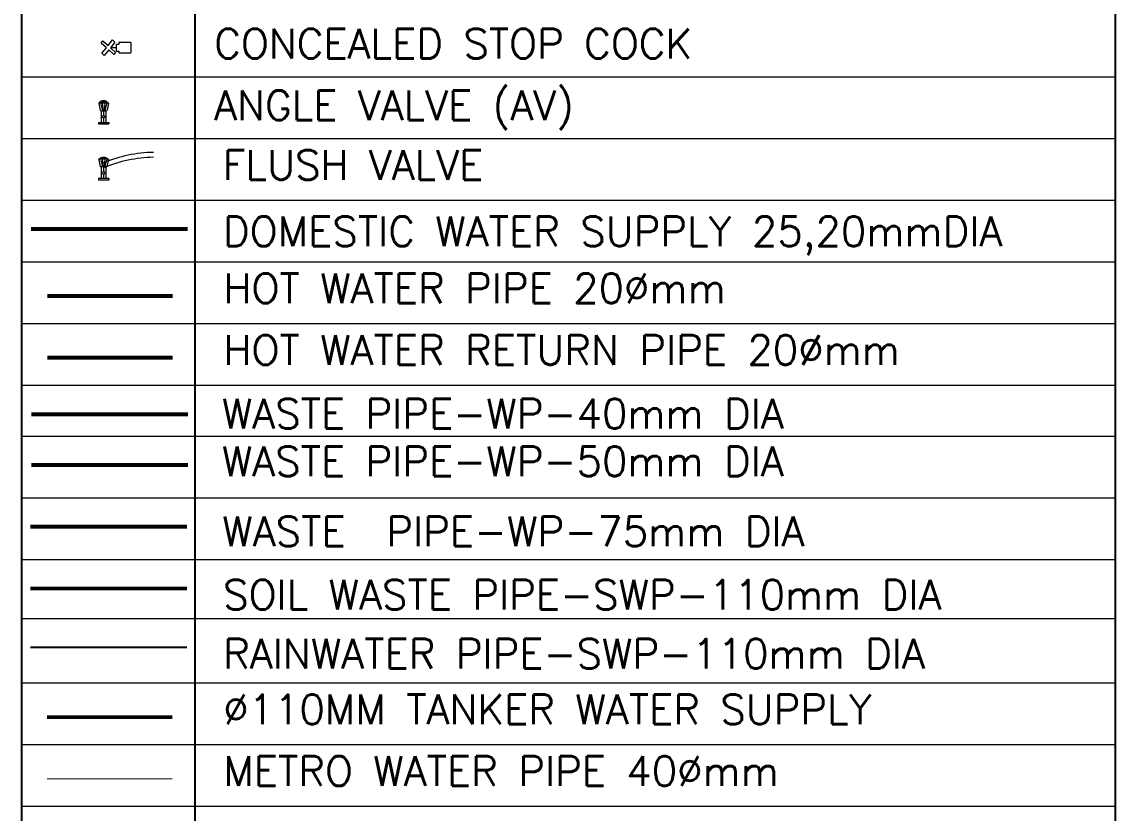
# Model space of a CAD drawing. Header units: metres. Extents: x 42 to 199, y -121 to 268.
# Drawn here: x 162.54 to 169.45, y -69.81 to -64.81 of the extents above; entities that cross this region are included whole.
import ezdxf

# ---------------------------------------------------------------- set-up
doc = ezdxf.new("R2010")
doc.units = ezdxf.units.M
doc.header["$LTSCALE"] = 0.3
for name, pattern in [('ACAD_ISO04W100', [30, 24, -3, 0, -3]), ('CONTINOUS', [0]), ('DASHED', [0.75, 0.5, -0.25])]:
    doc.linetypes.add(name, pattern=pattern)
for name, color, linetype, lineweight in [('AGI-EX  RAIN WATER', 4, 'Continuous', 0), ('AGI-HOT WATER PIPE', 1, 'Continuous', 0), ('AGI-PHE-BV', 4, 'Continuous', 0), ('AGI-PHE-EQT', 5, 'Continuous', 0), ('AGI-PHE-SWP', 6, 'Continuous', 0), ('AGI-PHE-TEXT', 7, 'Continuous', 0), ('AGI-PHE-WP', 5, 'ACAD_ISO04W100', 0), ('AGI-PL-PLUMBING EQUPMENT', 4, 'Continuous', 0), ('AURA_BEAM', 4, 'Continuous', 25), ('NEW', 7, 'Continuous', 0), ('PH304.3', 7, 'Continuous', 0), ('PHE - DWS', 3, 'DASHED', 0), ('PHE-TANKER WATER PIPE', 30, 'Continuous', 0)]:
    doc.layers.add(name, color=color, linetype=linetype, lineweight=lineweight)
doc.layers.add('AGI-METRO WATER', color=7, linetype='Continuous', lineweight=0, true_color=0x642165)
doc.styles.add('2014 02 04 FLOOR PLANS$0$xref-sections 24$0$SITE-HARLEYab$0$LEROY', font='SIMPLEX.SHX')
doc.styles.add('Arial Narrow', font='ARIALN.TTF')
doc.styles.add('Grid_Building Podium B$0$2014 02 04 FLOOR PLANS$0$X-Proposed$1$SITE-HARLEYab$0$LEROY', font='SIMPLEX.SHX')

# ---------------------------------------------------------------- blocks, each defined once
blk = doc.blocks.new('BV')
at = {"layer": 'AGI-PHE-BV'}
for p, q in [((4734.47659712637, -2917.555045034763), (4734.47659712637, -2919.079588978308)), ((4734.47659712637, -2917.555045034763), (4735.776054430555, -2917.555045034763)), ((4735.776054430555, -2919.079588978308), (4735.776054430555, -2917.555045034763)), ((4734.143713980284, -2919.885625637075), (4734.410573048298, -2919.592938769575)), ((4734.410573048298, -2919.592938769575), (4735.126325778462, -2920.176425280936)), ((4734.47659712637, -2919.079588978308), (4734.700856945591, -2919.079588978308)), ((4734.700856945591, -2919.079588978308), (4734.700856945591, -2919.418374224276)), ((4734.700856945591, -2919.418374224276), (4735.551794611333, -2919.418374224276)), ((4735.126325778462, -2919.418374224276), (4735.126325778462, -2920.176425280936)), ((4735.126325778462, -2920.176425280936), (4735.725002609919, -2919.519805861188)), ((4735.551794611333, -2919.418374224276), (4735.551794611333, -2919.079588978308)), ((4735.551794611333, -2919.079588978308), (4735.776054430555, -2919.079588978308)), ((4735.725002609919, -2919.519805861188), (4735.991861677782, -2919.737351194588)), ((4734.859466710599, -2920.469112148133), (4734.143713980284, -2919.885625637075)), ((4734.260789879142, -2921.125731567881), (4734.859466710599, -2920.469112148133)), ((4735.126325778462, -2920.686657481534), (4734.527648946967, -2921.343276901735)), ((4735.842078508627, -2921.270143993046), (4735.126325778462, -2920.686657481534)), ((4735.991861677782, -2919.737351194588), (4735.393184846287, -2920.393970614488)), ((4735.393184846287, -2920.393970614488), (4736.108937576603, -2920.977457125546)), ((4736.108937576603, -2920.977457125546), (4735.842078508627, -2921.270143993046)), ((4734.527648946967, -2921.343276901735), (4734.260789879142, -2921.125731567881))]:
    blk.add_line(p, q, dxfattribs=at)
blk = doc.blocks.new('JRKGRG')
at = {"layer": 'AGI-PL-PLUMBING EQUPMENT', "color": 4, "linetype": 'Continuous', "lineweight": 0}
for p, q in [((2755326.877388259, -167826.2540764075, -5.55417705949481e-05), (2755326.125295236, -167826.2540764075, -0.0007365651531198213)), ((2755326.877388259, -167836.0540764079, -5.554177063079831e-05), (2755326.125295236, -167836.0540764079, -0.0007365651531542046))]:
    blk.add_line(p, q, dxfattribs=at)
at = {"layer": 'AGI-PL-PLUMBING EQUPMENT', "color": 4, "linetype": 'Continuous', "lineweight": 0, "ltscale": 0.3}
blk.add_line((2755326.877388259, -167831.1540764079, -5.554177062138695e-05), (2755326.125295236, -167831.1540764079, -5.554177062138695e-05), dxfattribs=at)
at = {"layer": 'AGI-PL-PLUMBING EQUPMENT', "color": 4, "linetype": 'Continuous', "lineweight": 0, "ltscale": 50}
for p, q in [((2755326.877388259, -167815.3750904262, -5.554177062138695e-05), (2755326.877388259, -167846.9330623896, -5.554177062138695e-05)), ((2755330.955130888, -167815.3750904262, -5.554177062138695e-05), (2755326.877388259, -167815.3750904262, -5.554177062138695e-05)), ((2755330.955130888, -167815.3750904262, -5.554177062138695e-05), (2755330.955130888, -167846.9330623896, -5.554177062138695e-05)), ((2755343.412295702, -167824.1294364114, -5.554180296159636e-05), (2755330.955130888, -167824.1294364114, -5.554179956801205e-05)), ((2755344.865880029, -167831.1540764076, -5.554177467433261e-05), (2755330.955130888, -167831.1540764076, -5.554177062138695e-05)), ((2755366.126629169, -167838.1787164102, -5.554180981529729e-05), (2755330.955130888, -167838.1787164102, -5.554179956801205e-05)), ((2755366.126629169, -167824.1294364114, -5.554180981529729e-05), (2755343.412295702, -167824.1294364114, -5.554180296159636e-05)), ((2755366.126629169, -167831.1540764076, -5.55417808687266e-05), (2755352.215880029, -167831.1540764076, -5.554177681578095e-05)), ((2755366.126629169, -167822.7872859237, -5.554177322115291e-05), (2755366.126629169, -167839.5208668913, -5.554177322115291e-05)), ((2755388.038582637, -167816.6617645852, -5.554177322115291e-05), (2755367.602706502, -167820.9677751011, -5.554177322115291e-05)), ((2755388.038582637, -167845.6463882232, -5.554177322115291e-05), (2755367.602706502, -167841.3403777141, -5.554177322115291e-05)), ((2755390.281432355, -167818.4812754079, -5.554177322115291e-05), (2755390.281432355, -167843.8268774004, -5.554177322115291e-05)), ((2755330.955130888, -167846.9330623896, -5.554177062138695e-05), (2755326.877388259, -167846.9330623896, -5.554177062138695e-05))]:
    blk.add_line(p, q, dxfattribs=at)
at = {"layer": 'AGI-PL-PLUMBING EQUPMENT', "color": 4, "linetype": 'Continuous', "lineweight": 0, "ltscale": 50, "elevation": -5.554177062141415e-05}
for points in [[(2755390.28143425, -167821.317757326), (2755366.126629398, -167827.5543960959)], [(2755390.281432355, -167827.0561950711), (2755366.126629496, -167829.4288800618)], [(2755390.281432355, -167835.2954935728), (2755366.126629496, -167832.5120392055)], [(2755390.281432355, -167840.9903972873), (2755366.126629169, -167834.3865234953)]]:
    blk.add_lwpolyline(points, dxfattribs=at)
for points in [[(2755390.281432251, -167840.9903974169, 0.3727064056128331), (2755390.28143425, -167821.317757326)], [(2755390.281431939, -167835.2954947217, 0.1765557106769513), (2755390.281430785, -167827.0126545367)]]:
    blk.add_lwpolyline(points, format="xyb", dxfattribs=at)
at = {"layer": 'AGI-PL-PLUMBING EQUPMENT', "color": 4, "linetype": 'Continuous', "lineweight": 0, "ltscale": 50}
blk.add_circle((2755348.540880029, -167831.1540764076, -5.554177574505676e-05), 3.675, dxfattribs=at)
for centre, radius, start, end in [((2755367.986092692, -167822.7872859237, -5.554177322115291e-05), 1.859463529519999, 101.8986469311019, 180), ((2755367.986092692, -167839.5208668913, -5.554177322115291e-05), 1.859463529519999, 180, 258.1013530688981), ((2755388.421968833, -167818.4812754079, -5.554177322115291e-05), 1.859463529519999, 0, 101.8986469311019), ((2755388.421968833, -167843.8268774004, -5.554177322115291e-05), 1.859463529519999, 258.1013530688981, 0), ((2755378.918660755, -167831.1540762191, -5.554177062138695e-05), 17.02094020785788, 311.8802383992125, 48.11975479222939)]:
    blk.add_arc(centre, radius, start, end, dxfattribs=at)
blk = doc.blocks.new('zw$BB52')
at = {"layer": 'PH304.3', "color": 30, "ltscale": 5}
for centre, radius, start, end in [((336.852304022701, 159.9721361321863), 420.2034031754382, 181.3598532382493, 202.3771523058003), ((340.5038529442973, 157.7998356642202), 408.8890501842351, 181.0930221104351, 202.7010754619194)]:
    blk.add_arc(centre, radius, start, end, dxfattribs=at)
at = {"layer": 'NEW', "color": 32, "true_color": 0xcd6928, "xscale": -1}
blk.add_blockref('JRKGRG', (2755326.879687679, 167831.1540764072, 5.554176820570341e-05), dxfattribs=at)

msp = doc.modelspace()

# ---------------------------------------------------------------- linework, layer by layer
at = {"layer": 'AGI-EX  RAIN WATER', "color": 0, "linetype": 'ByBlock', "elevation": -0.05000000000000002}
for points in [[(162.5433117235777, -65.15599217975043), (169.4529959618171, -65.15599217975043)], [(162.5433117235777, -65.54576000090975), (169.4529959618171, -65.54576000090975)], [(162.5433117235777, -65.93552782206908), (169.4529959618171, -65.93552782206908)], [(162.5433117235777, -66.32529564323423), (169.4529959618171, -66.32529564323423)], [(162.5433117235777, -66.71506346439065), (169.4529959618171, -66.71506346439065)], [(162.5433117235777, -67.10483128554708), (169.4529959618171, -67.10483128554708)], [(162.5433117235777, -67.42784864226061), (169.4529959618171, -67.42784864226061)], [(162.5433117235777, -67.81761646342285), (169.4529959618171, -67.81761646342285)], [(162.5433117235777, -68.20738428457928), (169.4529959618171, -68.20738428457928)], [(162.5433117235777, -68.58020910196002), (169.4529959618171, -68.58020910196002)], [(162.5433117235777, -68.98691992690375), (169.4529959618171, -68.98691992690375)], [(162.5433117235777, -69.37668774806018), (169.4529959618171, -69.37668774806018)], [(162.5433117235777, -69.7664555692195), (169.4529959618171, -69.7664555692195)]]:
    msp.add_lwpolyline(points, dxfattribs=at)
at = {"layer": 'AGI-EX  RAIN WATER', "linetype": 'Continuous', "lineweight": 9, "const_width": 0.0125, "elevation": -0.05000000000000002}
msp.add_lwpolyline([(163.5867851332411, -68.76341796241114), (162.5961107111477, -68.76340723897384)], dxfattribs=at)
at = {"layer": 'AGI-HOT WATER PIPE', "linetype": 'CONTINOUS', "const_width": 0.025, "elevation": -0.05000000000000002}
for points in [[(162.7035423336782, -66.54216150070653), (163.4968079595826, -66.54216150070653)], [(162.7035423336782, -66.93210590727494), (163.4968079595826, -66.93210590727494)]]:
    msp.add_lwpolyline(points, dxfattribs=at)
at = {"layer": 'AGI-HOT WATER PIPE', "color": 51, "linetype": 'CONTINOUS', "true_color": 0xf7f281, "const_width": 0.025, "elevation": -0.05000000000000002}
for points in [[(163.5931917410576, -67.29048824023569), (162.6025173189641, -67.29047751679839)], [(163.5931917410576, -67.61105750270882), (162.6025173189641, -67.61104677927152)]]:
    msp.add_lwpolyline(points, dxfattribs=at)
at = {"layer": 'AGI-METRO WATER', "color": 219, "true_color": 0x642165, "const_width": 0.005000000000000001, "elevation": -0.05000000000000002}
msp.add_lwpolyline([(162.7018909486068, -69.59355360553538), (163.4951565745111, -69.59355360553538)], dxfattribs=at)
at = {"layer": 'AGI-PHE-SWP', "linetype": 'CONTINOUS', "const_width": 0.025, "elevation": -0.05000000000000002}
msp.add_lwpolyline([(163.5867851332411, -68.3905931450304), (162.5961107111477, -68.3905824215931)], dxfattribs=at)
at = {"layer": 'AGI-PHE-WP', "linetype": 'CONTINOUS', "const_width": 0.025, "elevation": -0.05000000000000002}
msp.add_lwpolyline([(163.5879993566544, -68.00082532387107), (162.597324934561, -68.00081460043377)], dxfattribs=at)
at = {"layer": 'AURA_BEAM', "color": 1, "linetype": 'CONTINOUS', "elevation": -0.05000000000000002}
msp.add_lwpolyline([(162.5433117235777, -59.91602676977577), (169.4529959618171, -59.91602676977577), (169.4529959618171, -79.98193171577525), (162.5433117235777, -79.98193171577525)], close=True, dxfattribs=at)
msp.add_lwpolyline([(163.6369816197314, -60.69690403692887), (163.6369816197314, -79.98193171577525)], dxfattribs=at)
at = {"layer": 'PHE - DWS', "linetype": 'CONTINOUS', "const_width": 0.025, "elevation": -0.05000000000000002}
msp.add_lwpolyline([(163.5912696936109, -66.1187366825173), (162.6005952715174, -66.11872595908)], dxfattribs=at)
at = {"layer": 'PHE-TANKER WATER PIPE', "color": 30, "linetype": 'ByBlock', "const_width": 0.025, "elevation": -0.05000000000000002}
msp.add_lwpolyline([(162.7013090872496, -69.20378578437605), (163.4945747131539, -69.20378578437605)], dxfattribs=at)

# ---------------------------------------------------------------- block references
at = {"layer": 'AGI-PHE-BV', "xscale": 0.04946146391406821, "yscale": 0.04946146391406821, "zscale": 0.04946146391406821, "rotation": 270}
msp.add_blockref('BV', (307.5389507638348, 169.2334857719649, -0.04999999999999818), dxfattribs=at)
at = {"layer": 'AGI-PHE-EQT', "color": 241, "linetype": 'CONTINOUS', "lineweight": 50, "true_color": 0xf7abae}
for name, p, xscale, yscale, zscale, rotation in [('JRKGRG', (-189.6525393575373, -5856.024964766038, -0.0499998832738864), 0.002101591422326023, 0.002101591422326023, 0.002101591422326023, 90), ('zw$BB52', (163.0599597765947, -65.80912186121796, -0.04999999999999005), 0.002101591422270864, 0.002101591422270864, 0.002101591422270864, 270.0001714415055)]:
    msp.add_blockref(name, p, dxfattribs=dict(at, xscale=xscale, yscale=yscale, zscale=zscale, rotation=rotation))

# ---------------------------------------------------------------- texts
at = {"layer": 'AGI-PHE-TEXT', "color": 0, "char_height": 0.1874999998936271, "attachment_point": 1}
for s, insert, width, style in [('{\\Fromans|c0;CONCEALED STOP COCK}', (163.7588435274257, -64.8529875309986, -0.05000000000000002), 4.303319007654646, 'Arial Narrow'), ('{\\Fromans|c0;ANGLE VALVE (AV)}', (163.7588287192862, -65.24275535215503, -0.05000000000000002), 4.303319007654646, 'Arial Narrow'), ('FLUSH VALVE', (163.812301310303, -65.61956211908483, -0.05000000000000002), 4.303319007654646, '2014 02 04 FLOOR PLANS$0$xref-sections 24$0$SITE-HARLEYab$0$LEROY'), ('DOMESTIC WATER SUPPLY 25,20mmDIA', (163.8143920000758, -66.03928697744789, -0.05000000000000002), 10.32872988541546, '2014 02 04 FLOOR PLANS$0$xref-sections 24$0$SITE-HARLEYab$0$LEROY'), ('HOT WATER PIPE 20%%Cmm', (163.8179347995144, -66.39909776140931, -0.05000000000000002), 4.303319007654646, '2014 02 04 FLOOR PLANS$0$xref-sections 24$0$SITE-HARLEYab$0$LEROY'), ('HOT WATER RETURN PIPE 20%%Cmm', (163.8179347995144, -66.78904216797773, -0.05000000000000002), 9.002704091898305, '2014 02 04 FLOOR PLANS$0$xref-sections 24$0$SITE-HARLEYab$0$LEROY'), ('{\\Fromans|c0;WASTE PIPE-WP-40mm DIA}', (163.8071887039171, -67.19146349225132, -0.05000000000000002), 7.459800235182921, 'Arial Narrow'), ('{\\Fromans|c0;WASTE PIPE-WP-50mm DIA}', (163.8071887039171, -67.49237684635384, -0.05000000000000002), 7.459800235182921, 'Arial Narrow'), ('WASTE  PIPE-WP-75mm DIA', (163.8097649213449, -67.93570836003866, -0.05000000000000002), 7.459800235182921, 'Grid_Building Podium B$0$2014 02 04 FLOOR PLANS$0$X-Proposed$1$SITE-HARLEYab$0$LEROY'), ('SOIL WASTE PIPE-SWP-110mm DIA', (163.8152518838585, -68.33601166216769, -0.05000000000000002), 9.010023343255819, 'Grid_Building Podium B$0$2014 02 04 FLOOR PLANS$0$X-Proposed$1$SITE-HARLEYab$0$LEROY'), ('RAINWATER PIPE-SWP-110mm DIA', (163.8152518838585, -68.70883647954845, -0.05000000000000002), 9.010023343255819, 'Grid_Building Podium B$0$2014 02 04 FLOOR PLANS$0$X-Proposed$1$SITE-HARLEYab$0$LEROY'), ('%%C110MM TANKER WATER SUPPLY', (163.815701120661, -69.06072204507883, -0.05000000000000002), 8.20543580254176, '2014 02 04 FLOOR PLANS$0$xref-sections 24$0$SITE-HARLEYab$0$LEROY'), ('METRO WATER PIPE 40%%Cmm', (163.8162834144429, -69.45048986624109, -0.05000000000000002), 7.459800235182921, '2014 02 04 FLOOR PLANS$0$xref-sections 24$0$SITE-HARLEYab$0$LEROY')]:
    msp.add_mtext(s, dxfattribs=dict(at, insert=insert, width=width, style=style))

doc.saveas('drawing.dxf')
